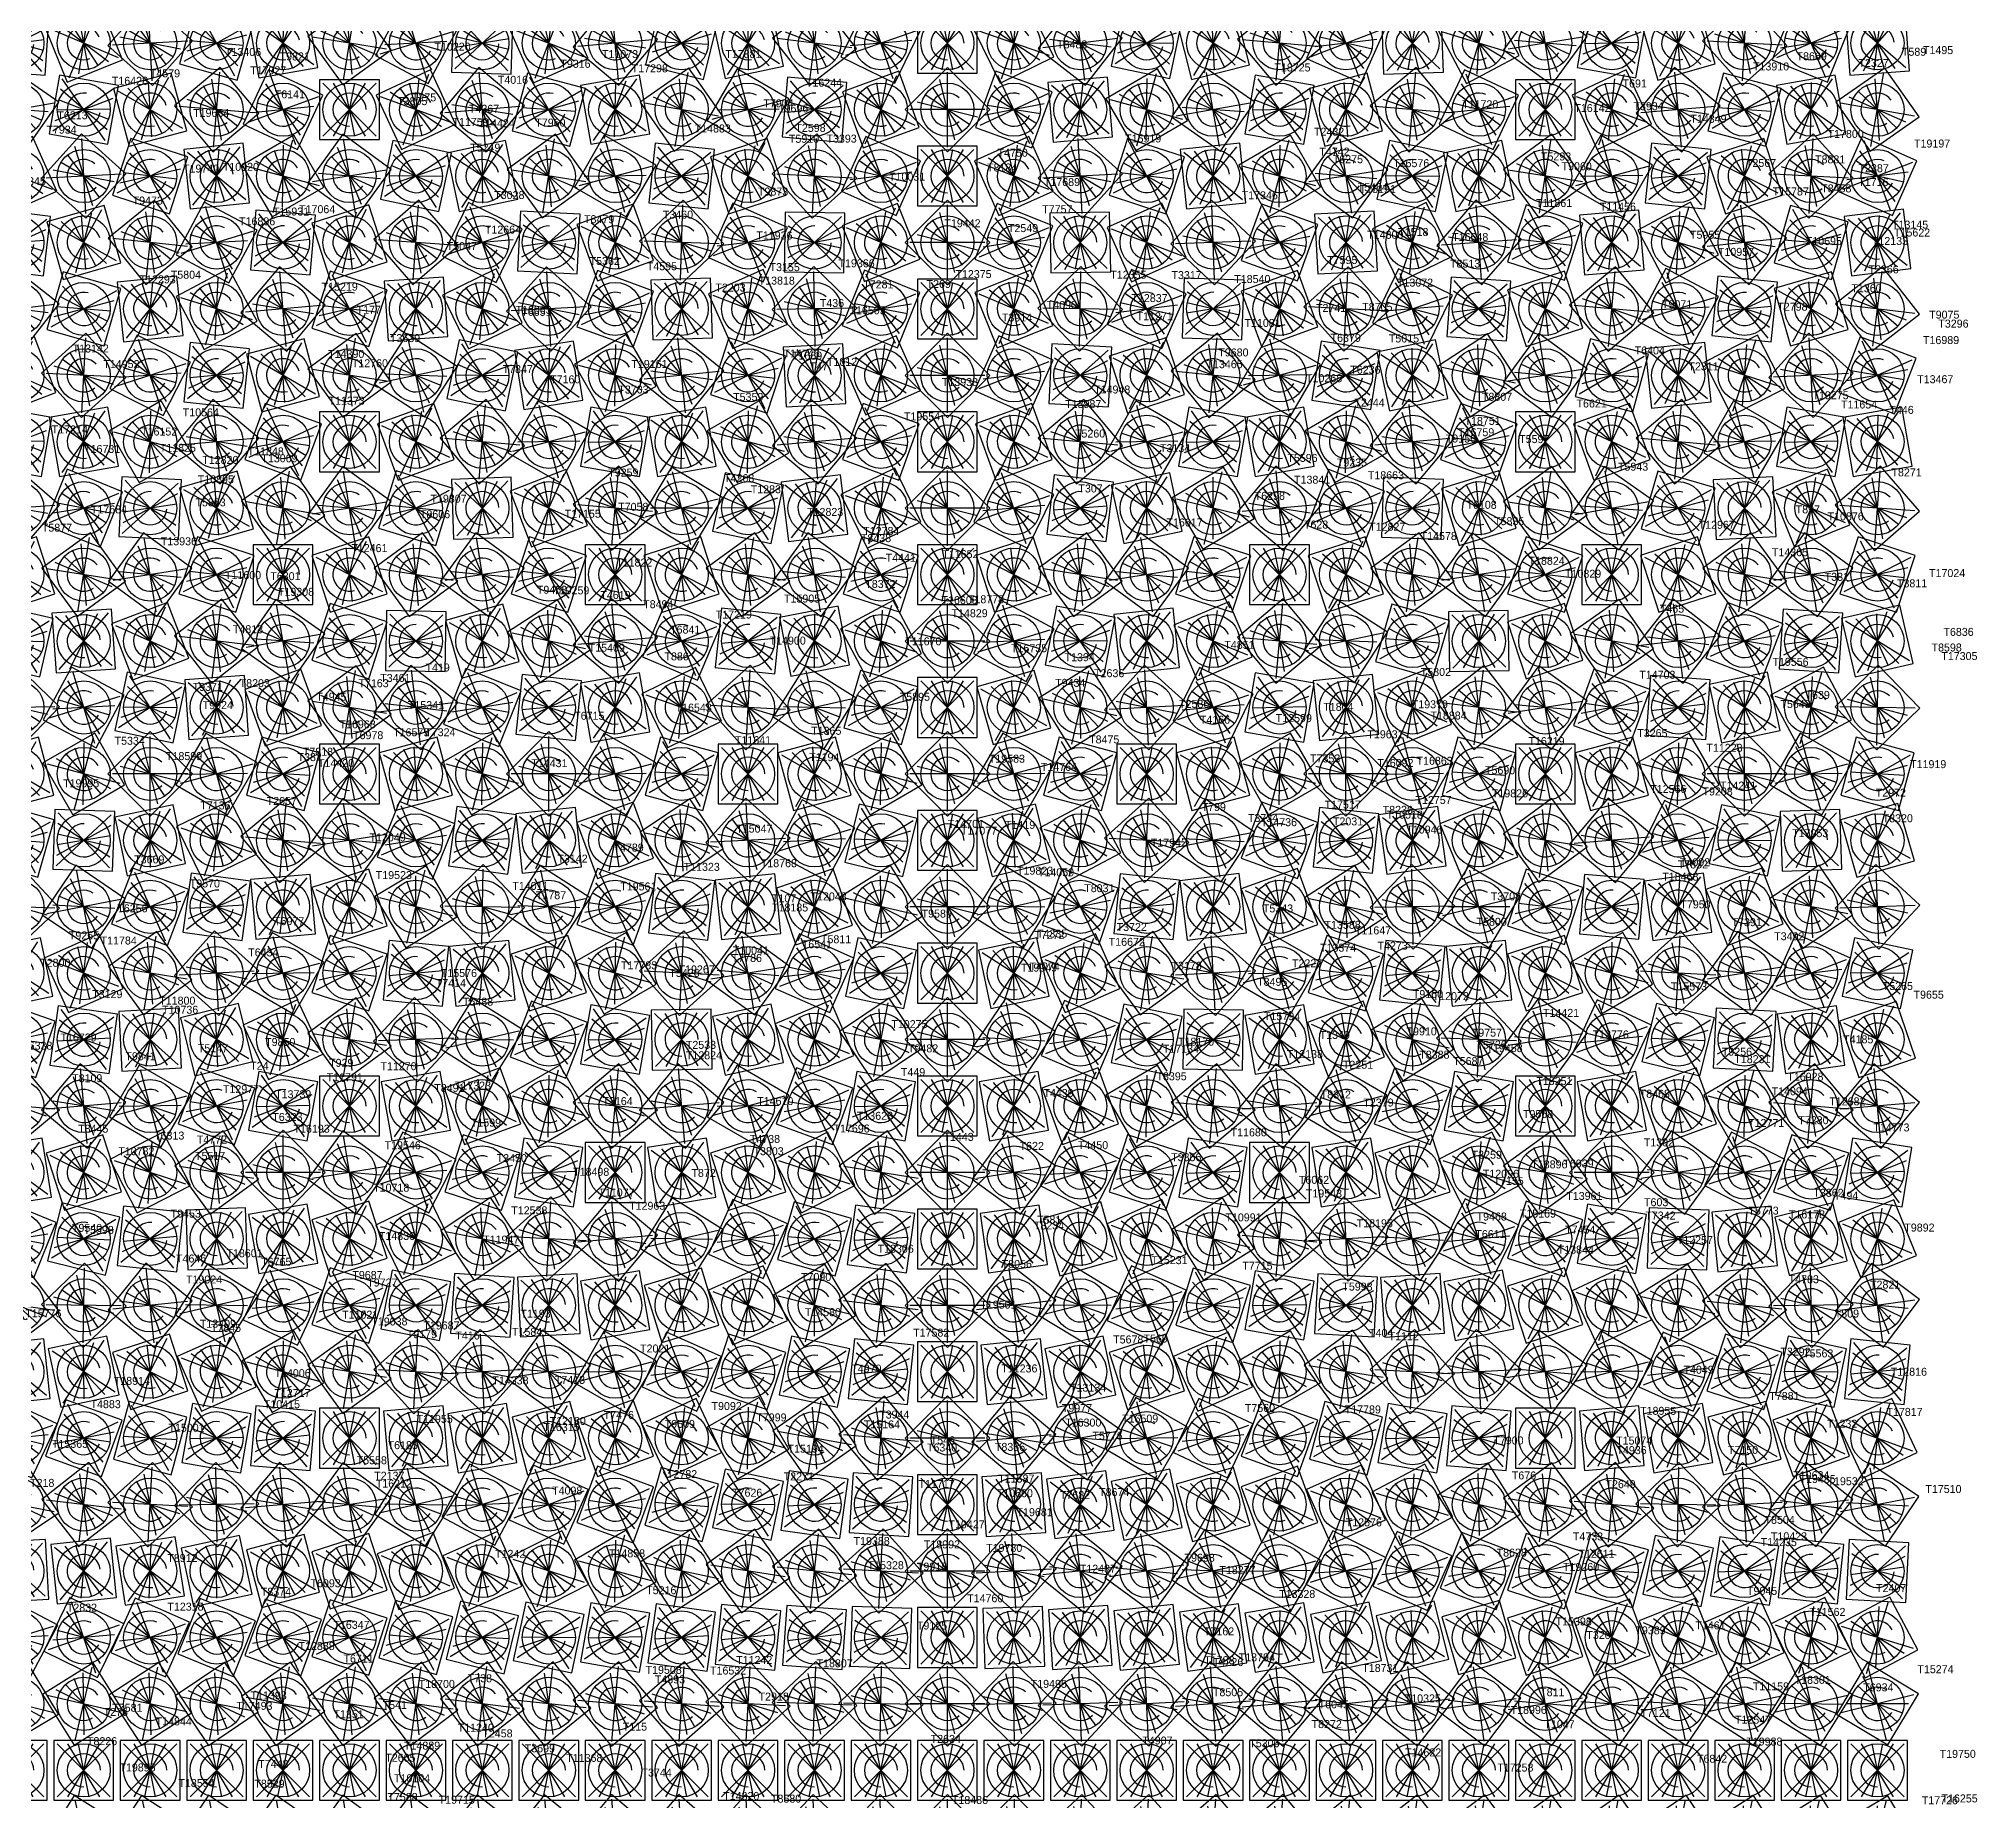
# Model space of a CAD drawing. Header units: metres. Extents: x -45 to 15052, y -45 to 15012.
# Drawn here: x 12132 to 15050, y 8955 to 11607 of the extents above; entities that cross this region are included whole.
import ezdxf

# ---------------------------------------------------------------- set-up
doc = ezdxf.new("R2010")
doc.units = ezdxf.units.M
for name, color, linetype in [('L0', 1, 'Continuous'), ('L1', 2, 'Continuous'), ('L10', 4, 'Continuous'), ('L11', 5, 'Continuous'), ('L2', 3, 'Continuous'), ('L3', 4, 'Continuous'), ('L4', 5, 'Continuous'), ('L5', 6, 'Continuous'), ('L6', 7, 'Continuous'), ('L7', 1, 'Continuous'), ('L8', 2, 'Continuous'), ('L9', 3, 'Continuous')]:
    doc.layers.add(name, color=color, linetype=linetype)

# ---------------------------------------------------------------- blocks, each defined once
blk = doc.blocks.new('CELL')
for p, q in [((-40, -40), (40, 40)), ((40, -40), (-40, 40)), ((-24, -40), (24, 40)), ((24, -40), (-24, 40)), ((-8, -40), (8, 40)), ((8, -40), (-8, 40))]:
    blk.add_line(p, q)
blk.add_lwpolyline([(-45, -45), (45, -45), (45, 45), (-45, 45)], close=True)
blk.add_circle((0, 0), 40)
blk.add_arc((0, 0), 25, 0, 270)

msp = doc.modelspace()

# ---------------------------------------------------------------- block references
at = {"layer": 'L0'}
for p, rotation in [((12400, 11600), 74), ((13600, 11600), 26), ((14800, 11600), 68), ((12500, 11500), 65), ((14900, 11500), 35), ((13700, 11500), 5), ((12600, 11400), 54), ((13800, 11400), 72), ((12700, 11300), 41), ((13900, 11300), 47), ((12800, 11200), 26), ((14000, 11200), 20), ((12900, 11100), 9), ((14100, 11100), 81), ((14200, 11000), 50), ((13000, 11000), 80), ((13100, 10900), 59.00000000000001), ((14300, 10900), 17), ((13200, 10800), 36), ((14400, 10800), 72), ((12100, 10700), 77.00000000000001), ((13300, 10700), 11), ((14500, 10700), 35), ((12200, 10600), 62), ((13400, 10600), 74), ((14600, 10600), 86.00000000000001), ((12300, 10500), 45), ((13500, 10500), 45), ((14700, 10500), 45), ((12400, 10400), 26), ((13600, 10400), 14), ((14800, 10400), 2), ((14900, 10300), 47), ((12500, 10300), 5), ((13700, 10300), 71), ((12600, 10200), 72), ((13800, 10200), 36), ((12700, 10100), 47), ((13900, 10100), 89), ((12800, 10000), 20), ((14000, 10000), 50), ((12900, 9900), 81), ((14100, 9900), 9), ((13000, 9800), 50), ((14200, 9800), 56), ((13100, 9700), 17), ((14300, 9700), 11), ((14400, 9600), 54), ((13200, 9600), 72), ((12100, 9500), 65), ((13300, 9500), 35), ((14500, 9500), 5), ((12200, 9400), 38), ((14600, 9400), 43.99999999999999), ((13400, 9400), 86.00000000000001), ((12300, 9300), 9), ((13500, 9300), 45), ((14700, 9300), 81), ((12400, 9200), 68), ((14800, 9200), 26), ((13600, 9200), 2), ((12500, 9100), 35), ((13700, 9100), 47), ((14900, 9100), 59.00000000000001), ((12700, 8900), 53), ((13900, 8900), 41)]:
    msp.add_blockref('CELL', p, dxfattribs=dict(at, rotation=rotation))
for p in [(12600, 9000), (13800, 9000)]:
    msp.add_blockref('CELL', p, dxfattribs=at)
at = {"layer": 'L1'}
for p, rotation in [((12500, 11600), 10), ((13700, 11600), 52.00000000000001), ((14900, 11600), 4), ((13800, 11500), 30), ((12700, 11400), 78), ((13900, 11400), 6), ((12800, 11300), 64), ((14000, 11300), 70), ((12900, 11200), 48), ((14100, 11200), 42), ((13000, 11100), 30), ((14200, 11100), 12), ((13100, 11000), 10), ((14300, 11000), 70), ((13200, 10900), 78), ((14400, 10900), 36), ((12100, 10800), 18), ((13300, 10800), 54), ((12200, 10700), 4), ((13400, 10700), 28), ((14600, 10700), 52.00000000000001), ((12300, 10600), 78), ((14700, 10600), 12), ((12400, 10500), 59.99999999999999), ((13600, 10500), 59.99999999999999), ((14800, 10500), 59.99999999999999), ((12500, 10400), 40), ((13700, 10400), 28), ((14900, 10400), 16), ((12600, 10300), 18), ((13800, 10300), 84), ((12700, 10200), 84), ((13900, 10200), 48), ((12800, 10100), 58), ((14000, 10100), 10), ((12900, 10000), 30), ((14100, 10000), 59.99999999999999), ((14200, 9900), 18), ((13100, 9800), 58), ((14300, 9800), 64), ((13200, 9700), 24), ((14400, 9700), 18), ((14500, 9600), 59.99999999999999), ((12100, 9600), 6), ((13300, 9600), 78), ((12200, 9500), 70), ((13400, 9500), 40), ((14600, 9500), 10), ((12300, 9400), 42), ((14700, 9400), 48), ((12400, 9300), 12), ((13600, 9300), 48), ((14800, 9300), 84), ((12500, 9200), 70), ((14900, 9200), 28), ((13700, 9200), 4), ((12600, 9100), 36), ((13800, 9100), 48), ((12800, 8900), 52.00000000000001), ((14000, 8900), 40)]:
    msp.add_blockref('CELL', p, dxfattribs=dict(at, rotation=rotation))
for p in [(12600, 11500), (14500, 10800), (13500, 10600), (13000, 9900), (13500, 9400), (12700, 9000), (13900, 9000)]:
    msp.add_blockref('CELL', p, dxfattribs=at)
at = {"layer": 'L10'}
for p, rotation in [((12200, 11600), 22), ((13400, 11600), 64), ((14600, 11600), 16), ((12300, 11500), 15), ((13500, 11500), 45), ((14700, 11500), 75.00000000000001), ((12400, 11400), 6), ((13600, 11400), 24), ((14800, 11400), 42), ((12500, 11300), 85), ((13700, 11300), 1), ((14900, 11300), 7), ((12600, 11200), 72), ((13800, 11200), 66), ((12700, 11100), 57.00000000000001), ((13900, 11100), 39), ((12800, 11000), 40), ((14000, 11000), 10), ((12900, 10900), 21), ((14100, 10900), 68.99999999999999), ((14200, 10800), 36), ((13100, 10700), 67.00000000000001), ((14300, 10700), 1), ((13200, 10600), 42), ((14400, 10600), 54), ((12100, 10500), 15), ((13300, 10500), 15), ((14500, 10500), 15), ((12200, 10400), 87.99999999999999), ((13400, 10400), 76), ((14600, 10400), 64), ((13500, 10300), 45), ((12300, 10300), 68.99999999999999), ((14700, 10300), 21), ((12400, 10200), 48), ((13600, 10200), 12), ((14800, 10200), 66), ((12500, 10100), 25), ((13700, 10100), 67.00000000000001), ((14900, 10100), 19), ((13800, 10000), 30), ((12700, 9900), 63), ((13900, 9900), 81), ((12800, 9800), 34), ((14000, 9800), 40), ((12900, 9700), 3), ((14100, 9700), 87), ((13000, 9600), 59.99999999999999), ((14200, 9600), 42), ((13100, 9500), 25), ((14300, 9500), 85), ((14400, 9400), 36), ((13200, 9400), 78), ((12100, 9300), 3), ((13300, 9300), 39), ((14500, 9300), 75.00000000000001), ((12200, 9200), 64), ((14600, 9200), 22), ((13400, 9200), 87.99999999999999), ((12300, 9100), 33), ((13500, 9100), 45), ((14700, 9100), 57.00000000000001), ((12500, 8900), 55), ((13700, 8900), 43.00000000000001), ((14900, 8900), 31)]:
    msp.add_blockref('CELL', p, dxfattribs=dict(at, rotation=rotation))
for p in [(13000, 10800), (12600, 10000), (12400, 9000), (13600, 9000), (14800, 9000)]:
    msp.add_blockref('CELL', p, dxfattribs=at)
at = {"layer": 'L11'}
for p, rotation in [((12300, 11600), 48), ((14700, 11600), 42), ((12400, 11500), 40), ((13600, 11500), 70), ((14800, 11500), 10), ((12500, 11400), 30), ((13700, 11400), 48), ((14900, 11400), 66), ((12600, 11300), 18), ((13800, 11300), 24), ((12700, 11200), 4), ((13900, 11200), 87.99999999999999), ((12800, 11100), 78), ((14000, 11100), 59.99999999999999), ((12900, 11000), 59.99999999999999), ((14100, 11000), 30), ((13000, 10900), 40), ((14200, 10900), 87.99999999999999), ((13100, 10800), 18), ((14300, 10800), 54), ((13200, 10700), 84), ((14400, 10700), 18), ((12100, 10600), 46), ((13300, 10600), 58), ((14500, 10600), 70), ((12200, 10500), 30), ((13400, 10500), 30), ((14600, 10500), 30), ((12300, 10400), 12), ((14700, 10400), 78), ((13600, 10300), 58), ((14800, 10300), 34), ((12400, 10300), 82), ((12500, 10200), 59.99999999999999), ((13700, 10200), 24), ((14900, 10200), 78), ((12600, 10100), 36), ((13800, 10100), 78), ((12700, 10000), 10), ((13900, 10000), 40), ((12800, 9900), 72), ((12900, 9800), 42), ((14100, 9800), 48), ((13000, 9700), 10), ((14200, 9700), 4), ((13100, 9600), 66), ((14300, 9600), 48), ((13200, 9500), 30), ((12100, 9400), 34), ((14500, 9400), 40), ((13300, 9400), 82), ((12200, 9300), 6), ((13400, 9300), 42), ((14600, 9300), 78), ((12300, 9200), 66), ((14700, 9200), 24), ((12400, 9100), 34), ((13600, 9100), 46), ((14800, 9100), 58), ((12600, 8900), 54), ((13800, 8900), 42)]:
    msp.add_blockref('CELL', p, dxfattribs=dict(at, rotation=rotation))
for p in [(13500, 11600), (13500, 10400), (14000, 9900), (14400, 9500), (13500, 9200), (12500, 9000), (13700, 9000), (14900, 9000)]:
    msp.add_blockref('CELL', p, dxfattribs=at)
at = {"layer": 'L2'}
for p, rotation in [((12600, 11600), 36), ((13800, 11600), 78), ((12700, 11500), 25), ((13900, 11500), 55), ((12800, 11400), 12), ((14000, 11400), 30), ((12900, 11300), 87), ((14100, 11300), 3), ((13000, 11200), 70), ((14200, 11200), 64), ((13100, 11100), 51), ((14300, 11100), 33), ((13200, 11000), 30), ((12100, 10900), 49), ((13300, 10900), 7), ((14500, 10900), 55), ((12200, 10800), 36), ((13400, 10800), 72), ((14600, 10800), 18), ((12300, 10700), 21), ((13500, 10700), 45), ((14700, 10700), 68.99999999999999), ((13600, 10600), 16), ((14800, 10600), 28), ((12400, 10600), 4), ((12500, 10500), 75.00000000000001), ((13700, 10500), 75.00000000000001), ((14900, 10500), 75.00000000000001), ((12600, 10400), 54), ((13800, 10400), 42), ((12700, 10300), 31), ((13900, 10300), 7), ((12800, 10200), 6), ((14000, 10200), 59.99999999999999), ((12900, 10100), 68.99999999999999), ((14100, 10100), 21), ((13000, 10000), 40), ((14200, 10000), 70), ((13100, 9900), 9), ((14300, 9900), 27), ((13200, 9800), 66), ((14400, 9800), 72), ((12100, 9700), 37), ((13300, 9700), 31), ((14500, 9700), 25), ((14600, 9600), 66), ((12200, 9600), 12), ((13400, 9600), 84), ((12300, 9500), 75.00000000000001), ((13500, 9500), 45), ((14700, 9500), 15), ((12400, 9400), 46), ((14800, 9400), 52.00000000000001), ((13600, 9400), 4), ((12500, 9300), 15), ((13700, 9300), 51), ((14900, 9300), 87), ((12600, 9200), 72), ((13800, 9200), 6), ((12700, 9100), 37), ((13900, 9100), 49), ((12900, 8900), 51), ((14100, 8900), 39)]:
    msp.add_blockref('CELL', p, dxfattribs=dict(at, rotation=rotation))
for p in [(14400, 11000), (12800, 9000), (14000, 9000)]:
    msp.add_blockref('CELL', p, dxfattribs=at)
at = {"layer": 'L3'}
for p, rotation in [((12700, 11600), 62), ((13900, 11600), 14), ((12800, 11500), 50), ((14000, 11500), 80), ((12900, 11400), 36), ((14100, 11400), 54), ((13000, 11300), 20), ((14200, 11300), 26), ((13100, 11200), 2), ((14300, 11200), 86.00000000000001), ((13200, 11100), 72), ((14400, 11100), 54), ((13300, 11000), 50), ((12100, 11000), 80), ((14500, 11000), 20), ((12200, 10900), 68), ((13400, 10900), 26), ((14600, 10900), 74), ((12300, 10800), 54), ((14700, 10800), 36), ((12400, 10700), 38), ((13600, 10700), 62), ((14800, 10700), 86.00000000000001), ((12500, 10600), 20), ((13700, 10600), 32), ((14900, 10600), 43.99999999999999), ((12700, 10400), 68), ((13900, 10400), 56), ((12800, 10300), 43.99999999999999), ((14000, 10300), 20), ((12900, 10200), 18), ((14100, 10200), 72), ((14200, 10100), 32), ((13000, 10100), 80), ((13100, 10000), 50), ((14300, 10000), 80), ((13200, 9900), 18), ((14400, 9900), 36), ((12100, 9800), 68), ((13300, 9800), 74), ((14500, 9800), 80), ((12200, 9700), 43.99999999999999), ((13400, 9700), 38), ((14600, 9700), 32), ((12300, 9600), 18), ((14700, 9600), 72), ((12400, 9500), 80), ((13600, 9500), 50), ((14800, 9500), 20), ((12500, 9400), 50), ((14900, 9400), 56), ((13700, 9400), 8), ((12600, 9300), 18), ((13800, 9300), 54), ((12700, 9200), 74), ((13900, 9200), 8), ((12800, 9100), 38), ((14000, 9100), 50), ((13000, 8900), 50), ((14200, 8900), 38)]:
    msp.add_blockref('CELL', p, dxfattribs=dict(at, rotation=rotation))
for p in [(13500, 10800), (12600, 10500), (13800, 10500), (13500, 9600), (12900, 9000), (14100, 9000)]:
    msp.add_blockref('CELL', p, dxfattribs=at)
at = {"layer": 'L4'}
for p, rotation in [((12800, 11600), 87.99999999999999), ((14000, 11600), 40), ((12900, 11500), 75.00000000000001), ((14100, 11500), 15), ((13000, 11400), 59.99999999999999), ((14200, 11400), 78), ((13100, 11300), 43.00000000000001), ((14300, 11300), 49), ((13200, 11200), 24), ((14400, 11200), 18), ((12100, 11100), 21), ((13300, 11100), 3), ((14500, 11100), 75.00000000000001), ((14600, 11000), 40), ((12200, 11000), 10), ((13400, 11000), 70), ((12300, 10900), 87), ((13500, 10900), 45), ((14700, 10900), 3), ((12400, 10800), 72), ((13600, 10800), 18), ((14800, 10800), 54), ((12500, 10700), 55), ((13700, 10700), 79), ((14900, 10700), 13), ((12600, 10600), 36), ((13800, 10600), 48), ((12700, 10500), 15), ((13900, 10500), 15), ((12800, 10400), 82), ((14000, 10400), 70), ((12900, 10300), 57.00000000000001), ((14100, 10300), 33), ((13000, 10200), 30), ((14200, 10200), 84), ((14300, 10100), 43.00000000000001), ((13100, 10100), 1), ((13200, 10000), 59.99999999999999), ((12100, 9900), 9), ((13300, 9900), 27), ((14500, 9900), 45), ((12200, 9800), 76), ((13400, 9800), 82), ((14600, 9800), 87.99999999999999), ((12300, 9700), 51), ((13500, 9700), 45), ((14700, 9700), 39), ((12400, 9600), 24), ((13600, 9600), 6), ((14800, 9600), 78), ((12500, 9500), 85), ((13700, 9500), 55), ((14900, 9500), 25), ((12600, 9400), 54), ((13800, 9400), 12), ((12700, 9300), 21), ((13900, 9300), 57.00000000000001), ((12800, 9200), 76), ((14000, 9200), 10), ((12900, 9100), 39), ((14100, 9100), 51), ((13100, 8900), 49), ((14300, 8900), 37)]:
    msp.add_blockref('CELL', p, dxfattribs=dict(at, rotation=rotation))
for p in [(14400, 10000), (13000, 9000), (14200, 9000)]:
    msp.add_blockref('CELL', p, dxfattribs=at)
at = {"layer": 'L5'}
for p, rotation in [((12900, 11600), 24), ((14100, 11600), 66), ((14200, 11500), 40), ((13000, 11500), 10), ((13100, 11400), 84), ((14300, 11400), 12), ((13200, 11300), 66), ((14400, 11300), 72), ((12100, 11200), 52.00000000000001), ((13300, 11200), 46), ((14500, 11200), 40), ((12200, 11100), 42), ((13400, 11100), 24), ((14600, 11100), 6), ((12300, 11000), 30), ((14700, 11000), 59.99999999999999), ((12400, 10900), 16), ((13600, 10900), 64), ((14800, 10900), 22), ((13700, 10800), 36), ((14900, 10800), 72), ((12600, 10700), 72), ((13800, 10700), 6), ((12700, 10600), 52.00000000000001), ((13900, 10600), 64), ((12800, 10500), 30), ((14000, 10500), 30), ((12900, 10400), 6), ((14100, 10400), 84), ((14200, 10300), 46), ((13000, 10300), 70), ((13100, 10200), 42), ((14300, 10200), 6), ((14400, 10100), 54), ((13200, 10100), 12), ((12100, 10000), 40), ((13300, 10000), 70), ((14500, 10000), 10), ((12200, 9900), 18), ((13400, 9900), 36), ((14600, 9900), 54), ((12300, 9800), 84), ((14700, 9800), 6), ((12400, 9700), 58), ((13600, 9700), 52.00000000000001), ((14800, 9700), 46), ((12500, 9600), 30), ((13700, 9600), 12), ((14900, 9600), 84), ((13800, 9500), 59.99999999999999), ((12700, 9400), 58), ((13900, 9400), 16), ((12800, 9300), 24), ((14000, 9300), 59.99999999999999), ((12900, 9200), 78), ((14100, 9200), 12), ((13000, 9100), 40), ((14200, 9100), 52.00000000000001), ((13200, 8900), 48), ((14400, 8900), 36)]:
    msp.add_blockref('CELL', p, dxfattribs=dict(at, rotation=rotation))
for p in [(13500, 11000), (12500, 10800), (13500, 9800), (12600, 9500), (13100, 9000), (14300, 9000)]:
    msp.add_blockref('CELL', p, dxfattribs=at)
at = {"layer": 'L6'}
for p, rotation in [((13000, 11600), 50), ((14200, 11600), 2), ((13100, 11500), 35), ((14300, 11500), 65), ((13200, 11400), 18), ((14400, 11400), 36), ((12100, 11300), 83.00000000000001), ((13300, 11300), 89), ((14500, 11300), 5), ((12200, 11200), 74), ((13400, 11200), 68), ((14600, 11200), 62), ((12300, 11100), 63), ((13500, 11100), 45), ((14700, 11100), 27), ((12400, 11000), 50), ((13600, 11000), 20), ((14800, 11000), 80), ((12500, 10900), 35), ((13700, 10900), 83.00000000000001), ((14900, 10900), 41), ((12600, 10800), 18), ((13800, 10800), 54), ((12700, 10700), 89), ((13900, 10700), 23), ((12800, 10600), 68), ((14000, 10600), 80), ((12900, 10500), 45), ((14100, 10500), 45), ((13000, 10400), 20), ((14200, 10400), 8), ((14300, 10300), 59.00000000000001), ((13100, 10300), 83.00000000000001), ((13200, 10200), 54), ((14400, 10200), 18), ((12100, 10100), 71), ((13300, 10100), 23), ((14500, 10100), 65), ((12200, 10000), 50), ((13400, 10000), 80), ((14600, 10000), 20), ((12300, 9900), 27), ((13500, 9900), 45), ((14700, 9900), 63), ((12400, 9800), 2), ((13600, 9800), 8), ((14800, 9800), 14), ((12500, 9700), 65), ((13700, 9700), 59.00000000000001), ((14900, 9700), 53), ((12600, 9600), 36), ((13800, 9600), 18), ((12700, 9500), 5), ((13900, 9500), 65), ((12800, 9400), 62), ((14000, 9400), 20), ((12900, 9300), 27), ((14100, 9300), 63), ((13000, 9200), 80), ((14200, 9200), 14), ((13100, 9100), 41), ((14300, 9100), 53), ((12100, 8900), 59.00000000000001), ((13300, 8900), 47), ((14500, 8900), 35)]:
    msp.add_blockref('CELL', p, dxfattribs=dict(at, rotation=rotation))
for p in [(13200, 9000), (14400, 9000)]:
    msp.add_blockref('CELL', p, dxfattribs=at)
at = {"layer": 'L7'}
for p, rotation in [((13100, 11600), 76), ((14300, 11600), 28), ((13200, 11500), 59.99999999999999), ((12100, 11400), 24), ((13300, 11400), 42), ((14500, 11400), 59.99999999999999), ((12200, 11300), 16), ((13400, 11300), 22), ((14600, 11300), 28), ((12300, 11200), 6), ((14700, 11200), 84), ((12400, 11100), 84), ((13600, 11100), 66), ((14800, 11100), 48), ((13700, 11000), 40), ((12500, 11000), 70), ((14900, 11000), 10), ((12600, 10900), 54), ((13800, 10900), 12), ((12700, 10800), 36), ((13900, 10800), 72), ((12800, 10700), 16), ((14000, 10700), 40), ((12900, 10600), 84), ((14100, 10600), 6), ((13000, 10500), 59.99999999999999), ((14200, 10500), 59.99999999999999), ((13100, 10400), 34), ((14300, 10400), 22), ((13200, 10300), 6), ((14400, 10300), 72), ((12100, 10200), 12), ((13300, 10200), 66), ((14500, 10200), 30), ((13400, 10100), 34), ((14600, 10100), 76), ((12200, 10100), 82), ((12300, 10000), 59.99999999999999), ((14700, 10000), 30), ((12400, 9900), 36), ((13600, 9900), 54), ((14800, 9900), 72), ((12500, 9800), 10), ((13700, 9800), 16), ((14900, 9800), 22), ((12600, 9700), 72), ((13800, 9700), 66), ((12700, 9600), 42), ((13900, 9600), 24), ((12800, 9500), 10), ((14000, 9500), 70), ((12900, 9400), 66), ((14100, 9400), 24), ((13000, 9300), 30), ((14200, 9300), 66), ((13100, 9200), 82), ((14300, 9200), 16), ((13200, 9100), 42), ((14400, 9100), 54), ((12200, 8900), 58), ((13400, 8900), 46), ((14600, 8900), 34)]:
    msp.add_blockref('CELL', p, dxfattribs=dict(at, rotation=rotation))
for p in [(14400, 11500), (13500, 11200), (13500, 10000), (12100, 9000), (13300, 9000), (14500, 9000)]:
    msp.add_blockref('CELL', p, dxfattribs=at)
at = {"layer": 'L8'}
for p, rotation in [((13200, 11600), 12), ((14400, 11600), 54), ((12100, 11500), 55), ((14500, 11500), 25), ((13300, 11500), 85), ((12200, 11400), 48), ((13400, 11400), 66), ((14600, 11400), 84), ((12300, 11300), 39), ((13500, 11300), 45), ((14700, 11300), 51), ((12400, 11200), 28), ((13600, 11200), 22), ((14800, 11200), 16), ((12500, 11100), 15), ((13700, 11100), 87), ((14900, 11100), 68.99999999999999), ((13800, 11000), 59.99999999999999), ((12700, 10900), 73), ((13900, 10900), 31), ((12800, 10800), 54), ((12900, 10700), 33), ((14100, 10700), 57.00000000000001), ((13000, 10600), 10), ((14200, 10600), 22), ((13100, 10500), 75.00000000000001), ((14300, 10500), 75.00000000000001), ((13200, 10400), 48), ((14400, 10400), 36), ((12100, 10300), 43.00000000000001), ((13300, 10300), 19), ((14500, 10300), 85), ((12200, 10200), 24), ((13400, 10200), 78), ((14600, 10200), 42), ((13500, 10100), 45), ((12300, 10100), 3), ((14700, 10100), 87), ((12400, 10000), 70), ((13600, 10000), 10), ((14800, 10000), 40), ((12500, 9900), 45), ((13700, 9900), 63), ((14900, 9900), 81), ((12600, 9800), 18), ((13800, 9800), 24), ((12700, 9700), 79), ((13900, 9700), 73), ((12800, 9600), 48), ((14000, 9600), 30), ((12900, 9500), 15), ((14100, 9500), 75.00000000000001), ((13000, 9400), 70), ((14200, 9400), 28), ((13100, 9300), 33), ((14300, 9300), 68.99999999999999), ((14400, 9200), 18), ((13200, 9200), 84), ((13300, 9100), 43.00000000000001), ((14500, 9100), 55), ((12100, 9100), 31), ((12300, 8900), 57.00000000000001), ((13500, 8900), 45), ((14700, 8900), 33)]:
    msp.add_blockref('CELL', p, dxfattribs=dict(at, rotation=rotation))
for p in [(12600, 11000), (14000, 10800), (12200, 9000), (13400, 9000), (14600, 9000)]:
    msp.add_blockref('CELL', p, dxfattribs=at)
at = {"layer": 'L9'}
for p, rotation in [((12100, 11600), 86.00000000000001), ((13300, 11600), 38), ((14500, 11600), 80), ((13400, 11500), 20), ((14600, 11500), 50), ((12200, 11500), 80), ((12300, 11400), 72), ((14700, 11400), 18), ((12400, 11300), 62), ((13600, 11300), 68), ((14800, 11300), 74), ((12500, 11200), 50), ((13700, 11200), 43.99999999999999), ((14900, 11200), 38), ((12600, 11100), 36), ((13800, 11100), 18), ((12700, 11000), 20), ((13900, 11000), 80), ((12800, 10900), 2), ((14000, 10900), 50), ((12900, 10800), 72), ((14100, 10800), 18), ((13000, 10700), 50), ((14200, 10700), 74), ((13100, 10600), 26), ((14300, 10600), 38), ((12100, 10400), 74), ((13300, 10400), 62), ((14500, 10400), 50), ((12200, 10300), 56), ((13400, 10300), 32), ((14600, 10300), 8), ((12300, 10200), 36), ((14700, 10200), 54), ((12400, 10100), 14), ((13600, 10100), 56), ((14800, 10100), 8), ((12500, 10000), 80), ((13700, 10000), 20), ((14900, 10000), 50), ((12600, 9900), 54), ((13800, 9900), 72), ((12700, 9800), 26), ((13900, 9800), 32), ((12800, 9700), 86.00000000000001), ((14000, 9700), 80), ((12900, 9600), 54), ((14100, 9600), 36), ((13000, 9500), 20), ((14200, 9500), 80), ((13100, 9400), 74), ((14300, 9400), 32), ((13200, 9300), 36), ((14400, 9300), 72), ((12100, 9200), 62), ((14500, 9200), 20), ((13300, 9200), 86.00000000000001), ((13400, 9100), 43.99999999999999), ((14600, 9100), 56), ((12200, 9100), 32), ((12400, 8900), 56), ((13600, 8900), 43.99999999999999), ((14800, 8900), 32)]:
    msp.add_blockref('CELL', p, dxfattribs=dict(at, rotation=rotation))
for p in [(13500, 11400), (13200, 10500), (14400, 10500), (13500, 10200), (12300, 9000), (13500, 9000), (14700, 9000)]:
    msp.add_blockref('CELL', p, dxfattribs=at)

# ---------------------------------------------------------------- texts
at = {"layer": 'L3'}
for s, p in [('T13406', (12412.6, 11580.8)), ('T9821', (12494.8, 11574.1)), ('T10220', (12727.9, 11588.8)), ('T11073', (12980, 11577.6)), ('T17881', (13165.7, 11577.6)), ('T8488', (13665.1, 11592.2)), ('T8669', (14778.2, 11574.4)), ('T589', (14936.8, 11581.1)), ('T1495', (14968.5, 11583.6)), ('T4579', (12299.5, 11548.7)), ('T17027', (12450.4, 11553.2)), ('T9316', (12917.4, 11563)), ('T17298', (13024.8, 11556.2)), ('T18725', (13992.2, 11557.5)), ('T13910', (14712.6, 11559)), ('T2327', (14871.4, 11564.2)), ('T16428', (12242.3, 11537.4)), ('T6141', (12487.5, 11517)), ('T4016', (12823.3, 11538.9)), ('T16244', (13287.1, 11534.6)), ('T691', (14516.3, 11533.4)), ('T6213', (12160.3, 11485.5)), ('T19664', (12364.6, 11489)), ('T3805', (12671.7, 11506.8)), ('T275', (12694, 11512.5)), ('T4367', (12779.8, 11495.3)), ('T7904', (13223, 11503.5)), ('T19696', (13236.2, 11495.8)), ('T11720', (14274.8, 11502.1)), ('T16142', (14443.7, 11496.4)), ('T3934', (14532.7, 11499.1)), ('T7934', (12143.8, 11463.9)), ('T11759', (12755, 11475.5)), ('T14424', (12794.4, 11473.5)), ('T7960', (12879.7, 11474.5)), ('T14883', (13119.6, 11465.6)), ('T2598', (13271.2, 11466.5)), ('T2432', (14051.8, 11460.8)), ('T14349', (14618.4, 11480.2)), ('T17800', (14824.9, 11457.5)), ('T5249', (12781.6, 11436.8)), ('T5910', (13261.4, 11450.1)), ('T3393', (13318, 11450.4)), ('T4750', (13575.5, 11429.1)), ('T15919', (13767.5, 11450.6)), ('T4742', (14059.9, 11430.8)), ('T19197', (14955, 11443)), ('T19740', (12349.4, 11405.3)), ('T10020', (12409.3, 11407.9)), ('T8184', (13559.7, 11406.9)), ('T6275', (14080.1, 11419.3)), ('T16576', (14170.9, 11413.4)), ('T5293', (14393.5, 11423.5)), ('T9060', (14424.5, 11408.8)), ('T2567', (14702, 11413.7)), ('T8881', (14806, 11419.1)), ('T2387', (14871.5, 11405.8)), ('T2345', (12097.4, 11386.3)), ('T9873', (13214.9, 11370.7)), ('T10031', (13412.1, 11393.1)), ('T17689', (13645.2, 11385)), ('T5464', (14117.5, 11377.2)), ('T15191', (14120.6, 11374.4)), ('T15787', (14742.3, 11370.8)), ('T8458', (14815.3, 11375.4)), ('T1716', (14871.1, 11385.1)), ('T9473', (12273.6, 11357.2)), ('T15931', (12484.8, 11340.6)), ('T17064', (12524.1, 11344.1)), ('T3028', (12817.9, 11365.4)), ('T7757', (13642.8, 11344.1)), ('T17346', (13943, 11365.1)), ('T11861', (14386, 11353.5)), ('T11456', (14482, 11348)), ('T16896', (12433.8, 11325.9)), ('T12664', (12803.8, 11313.4)), ('T8479', (12953, 11329.1)), ('T3460', (13071.7, 11335.9)), ('T19442', (13495.5, 11322.9)), ('T2549', (13591.1, 11315.7)), ('T1518', (14178.6, 11309.8)), ('T13145', (14921.9, 11320.9)), ('T5047', (12746.3, 11288.5)), ('T11936', (13212.4, 11304.6)), ('T14800', (14131.9, 11305.6)), ('T16648', (14259.8, 11302.2)), ('T5955', (14617.8, 11305.6)), ('T10695', (14792.1, 11296.1)), ('T12133', (14891.6, 11296.2)), ('T15622', (14924.9, 11309)), ('T5362', (12961.4, 11266.2)), ('T4595', (13047.5, 11258.2)), ('T3155', (13232.3, 11256.9)), ('T19366', (13336.1, 11262.7)), ('T7595', (14071.7, 11267.6)), ('T8513', (14256.6, 11262.2)), ('T10957', (14659.8, 11279.9)), ('T2366', (14886.5, 11253.6)), ('T12293', (12284, 11238.5)), ('T5804', (12331, 11245.5)), ('T15219', (12558, 11227.4)), ('T2203', (13150.7, 11226.1)), ('T13818', (13215.9, 11236.6)), ('T7281', (13373.3, 11230.9)), ('T269', (13468.6, 11231.6)), ('T12375', (13512.1, 11246.4)), ('T12355', (13745.2, 11245.5)), ('T3317', (13837.3, 11244.9)), ('T18540', (13931.8, 11239)), ('T13072', (14176.7, 11233.6)), ('T1360', (14860.7, 11225.1)), ('T177', (12610.8, 11192.8)), ('T16063', (12849.8, 11192.6)), ('T436', (13307.9, 11202.9)), ('T4090', (13649.5, 11200)), ('T12837', (13777, 11210.3)), ('T2741', (14054.8, 11195.4)), ('T8705', (14124.4, 11197.1)), ('T9071', (14575.6, 11201)), ('T2798', (14749.2, 11197.3)), ('T6651', (12858.5, 11189.6)), ('T16505', (13352.6, 11191.9)), ('T3914', (13582.1, 11181.1)), ('T11271', (13784.8, 11183)), ('T11081', (13947.2, 11172.9)), ('T9075', (14977.8, 11185.4)), ('T3296', (14991.6, 11171.9)), ('T13142', (12183.3, 11134.4)), ('T3639', (12660.8, 11150.1)), ('T6379', (14076.8, 11150.5)), ('T5015', (14164.5, 11149.5)), ('T16989', (14968.5, 11147.1)), ('T14952', (12229.5, 11111)), ('T14390', (12567.9, 11126.2)), ('T12760', (12603.5, 11112.2)), ('T19161', (13024.3, 11111.1)), ('T14746', (13253.4, 11126.9)), ('T1669', (13266, 11123.6)), ('T47', (13292.7, 11107.6)), ('T1012', (13318.7, 11114.3)), ('T13465', (13890, 11110.8)), ('T9680', (13907.8, 11128.5)), ('T6404', (14534.5, 11131.5)), ('T2311', (14615.4, 11107.5)), ('T7847', (12830.5, 11103.4)), ('T7160', (12902, 11088)), ('T13938', (13491.7, 11083.9)), ('T10268', (14039.8, 11089.7)), ('T6236', (14106.4, 11102.5)), ('T13467', (14959.8, 11088.2)), ('T11373', (12568.5, 11055.8)), ('T3703', (13004.7, 11072.6)), ('T5359', (13177.5, 11061.5)), ('T13987', (13677.3, 11050.8)), ('T14948', (13720.9, 11072.7)), ('T2444', (14112.7, 11053.1)), ('T8807', (14304.6, 11061.7)), ('T6621', (14447, 11051.6)), ('T19275', (14802.2, 11064)), ('T11654', (14845.1, 11050.1)), ('T10564', (12349, 11038.3)), ('T19554', (13434.6, 11032.2)), ('T18751', (14278.4, 11025.4)), ('T446', (14918, 11042)), ('T17214', (12151.8, 11012.6)), ('T16152', (12286.3, 11009.4)), ('T5260', (13692, 11006.4)), ('T9156', (14250.2, 10998.9)), ('T16759', (14268.7, 11008.4)), ('T5597', (14360.7, 10998)), ('T16731', (12200.5, 10983.2)), ('T11825', (12314.4, 10984.9)), ('T12820', (12378.4, 10966.7)), ('T11848', (12446.7, 10979.5)), ('T13069', (12467.4, 10969.1)), ('T3134', (13820, 10984.4)), ('T5596', (14011.7, 10969.7)), ('T9235', (14086.2, 10962.8)), ('T10895', (12371.6, 10937.5)), ('T9259', (12989.5, 10947.7)), ('T4268', (13163.8, 10939.3)), ('T13841', (14021.8, 10936.9)), ('T18663', (14132.9, 10943.6)), ('T5943', (14509.4, 10956.5)), ('T8271', (14921.1, 10947.9)), ('T5863', (12368.1, 10902.8)), ('T19807', (12721.9, 10908.4)), ('T1283', (13204, 10922.5)), ('T307', (13697.2, 10923.7)), ('T6298', (13962.6, 10912.6)), ('T17684', (12210.8, 10892.2)), ('T8606', (12706, 10884.9)), ('T17155', (12923.8, 10885.7)), ('T7058', (13004.4, 10896.1)), ('T12823', (13288.8, 10888.4)), ('T16617', (13829.8, 10872.5)), ('T6108', (14281.3, 10899.1)), ('T5835', (14322.9, 10874.5)), ('T897', (14776.9, 10892.2)), ('T10876', (14824.9, 10881.7)), ('T5877', (12136.9, 10864.7)), ('T13936', (12316, 10844.2)), ('T8438', (13369.8, 10848.9)), ('T12784', (13373.3, 10859.8)), ('T628', (14036.7, 10869.4)), ('T12827', (14134.9, 10866.1)), ('T14578', (14212.4, 10852.1)), ('T12967', (14630.8, 10869)), ('T12461', (12602.7, 10833.9)), ('T4441', (13407.1, 10819.4)), ('T11652', (13492.4, 10824.8)), ('T18824', (14374.8, 10814.8)), ('T14365', (14741.1, 10827.7)), ('T11600', (12412.6, 10793.2)), ('T6301', (12480.8, 10791.7)), ('T11822', (13001.4, 10812.2)), ('T10829', (14429.7, 10795.4)), ('T381', (14820.5, 10790.7)), ('T17024', (14977.6, 10796.3)), ('T19308', (12492.3, 10768.1)), ('T9463', (12882.1, 10771.2)), ('T19259', (12906.6, 10770.3)), ('T4619', (12977.6, 10763.3)), ('T15905', (13254.1, 10758)), ('T8372', (13376.4, 10779.9)), ('T16608', (13491.1, 10755.6)), ('T18778', (13530.9, 10756.9)), ('T3811', (14929.3, 10780.9)), ('T8494', (13042.1, 10749.5)), ('T17219', (13151.2, 10733.9)), ('T14829', (13506.2, 10735.9)), ('T465', (14572.4, 10742.7)), ('T4813', (12424.5, 10711.8)), ('T6841', (13082.6, 10711.3)), ('T6836', (14999.3, 10707.8)), ('T15409', (12960.1, 10684)), ('T886', (13074.1, 10670.9)), ('T14900', (13232.4, 10694.7)), ('T11670', (13436.6, 10693.6)), ('T16735', (13595.7, 10683.2)), ('T1394', (13676.4, 10669.7)), ('T4851', (13916.9, 10688.3)), ('T8598', (14981.4, 10684.3)), ('T17305', (14996.1, 10671.4)), ('T3461', (12646.3, 10638.5)), ('T419', (12714.4, 10654.2)), ('T2636', (13720.8, 10645.6)), ('T5802', (14212.5, 10647.5)), ('T14703', (14541.5, 10643.3)), ('T19556', (14741.9, 10662.7)), ('T9371', (12363.9, 10625)), ('T8203', (12434.7, 10630.6)), ('T4945', (12550, 10610.3)), ('T7163', (12613.5, 10630.5)), ('T5895', (13428.3, 10610.1)), ('T9434', (13662.2, 10631.1)), ('T639', (14791.7, 10612.9)), ('T9924', (12379, 10597.5)), ('T15341', (12687.9, 10597.6)), ('T6715', (12938.2, 10581.5)), ('T16543', (13090.9, 10593.8)), ('T2586', (13848.7, 10599.4)), ('T1804', (14065.8, 10595)), ('T19379', (14199, 10598.8)), ('T18884', (14227.1, 10581.9)), ('T5643', (14753.9, 10599.2)), ('T16968', (12585, 10568.7)), ('T6978', (12605.4, 10552.3)), ('T16579', (12665.7, 10556.7)), ('T7324', (12714, 10556.7)), ('T1365', (13295, 10558.9)), ('T4166', (13880, 10575.6)), ('T12599', (13994.2, 10578)), ('T19631', (14132.2, 10553.6)), ('T3265', (14538.4, 10555.4)), ('T5334', (12246.4, 10543.9)), ('T7818', (12529.8, 10527.3)), ('T11641', (13180.2, 10544.8)), ('T8475', (13713.3, 10545.9)), ('T16219', (14374.6, 10543.4)), ('T11223', (14642.5, 10533.3)), ('T18599', (12323.8, 10520.8)), ('T382', (12521.8, 10519.3)), ('T14420', (12552.5, 10510.2)), ('T14431', (12873.7, 10510.2)), ('T1194', (13291.9, 10519.2)), ('T19583', (13562.3, 10516.9)), ('T14764', (13640.7, 10504.6)), ('T7353', (14045.9, 10517.3)), ('T16092', (14147.2, 10510.5)), ('T16863', (14206.2, 10513.8)), ('T5690', (14309.2, 10499.5)), ('T11919', (14949.1, 10508.7)), ('T19995', (12168.9, 10479.9)), ('T19826', (14319.6, 10464.7)), ('T12566', (14558, 10471.3)), ('T9208', (14636.6, 10467.6)), ('T14241', (14663, 10476.5)), ('T2972', (14897.4, 10465.7)), ('T7136', (12375.5, 10446.5)), ('T2657', (12475.3, 10453.3)), ('T799', (13882.6, 10444.1)), ('T17517', (14067.8, 10447.8)), ('T8236', (14155.2, 10439.9)), ('T12757', (14204.6, 10454.7)), ('T15047', (13182.2, 10411.6)), ('T14701', (13500.7, 10418.8)), ('T17077', (13520.4, 10408.5)), ('T1419', (13586.7, 10417.3)), ('T3734', (13952.4, 10427.7)), ('T14736', (13971.8, 10421.3)), ('T2031', (14080.3, 10422.5)), ('T10518', (14161.3, 10432.7)), ('T10946', (14190.8, 10410.2)), ('T17953', (14771.6, 10404.8)), ('T8320', (14907.8, 10427.3)), ('T12049', (12630.2, 10398.5)), ('T4789', (12997.4, 10383.1)), ('T17942', (13806.2, 10390.5)), ('T3669', (12275.9, 10365.3)), ('T3142', (12913, 10366.5)), ('T11323', (13103, 10354.1)), ('T18768', (13219.1, 10359.6)), ('T19823', (13604.8, 10348.3)), ('T7852', (14599.5, 10357.7)), ('T4092', (14602.6, 10361)), ('T9570', (12359.5, 10329.1)), ('T19523', (12639.5, 10341.7)), ('T14011', (12845.1, 10325.4)), ('T19561', (13007.6, 10324.6)), ('T14059', (13636.3, 10345.8)), ('T8031', (13706, 10322)), ('T18468', (14576.1, 10339.4)), ('T6256', (12250.5, 10291.7)), ('T1787', (12880.6, 10311.3)), ('T107', (13235.9, 10306.7)), ('T18185', (13236, 10292.9)), ('T12048', (13294, 10309.6)), ('T5343', (13974.9, 10291.5)), ('T3708', (14317.9, 10309.7)), ('T7950', (14603.3, 10297.6)), ('T6977', (12486.5, 10272.3)), ('T9589', (13461.2, 10283.7)), ('T3722', (13754.7, 10263.6)), ('T13588', (14067.7, 10266.8)), ('T5800', (14296.5, 10271.4)), ('T7391', (14680.4, 10270.8)), ('T9265', (12177.6, 10250.9)), ('T11784', (12225.4, 10243.2)), ('T6541', (13280.8, 10237.5)), ('T5811', (13309.7, 10245.1)), ('T7272', (13631, 10251.4)), ('T4335', (13634.9, 10253.6)), ('T16672', (13742.8, 10241.2)), ('T13374', (14060.9, 10232.4)), ('T11647', (14113.5, 10258.4)), ('T4273', (14147.5, 10235.4)), ('T3492', (14744.5, 10249.6)), ('T2800', (12134.4, 10209.7)), ('T6434', (12447.5, 10225.3)), ('T17783', (13008.7, 10205.9)), ('T7786', (13175.4, 10216.9)), ('T10041', (13176.9, 10228.3)), ('T19949', (13610.7, 10202.4)), ('T4074', (13623.6, 10204.1)), ('T3178', (13837.3, 10205.1)), ('T2227', (14018.7, 10208.9)), ('T7414', (12729.9, 10179.1)), ('T15576', (12737.5, 10194.2)), ('T5426', (13081.5, 10194.5)), ('T19267', (13095.4, 10199.7)), ('T8495', (13966.2, 10181)), ('T15573', (14589, 10174)), ('T5265', (14907.9, 10174.7)), ('T3129', (12212.7, 10162.5)), ('T11800', (12313.6, 10152.7)), ('T6488', (12770.7, 10151.1)), ('T9160', (14200.6, 10162.6)), ('T12072', (14230.5, 10159.6)), ('T9655', (14954.3, 10161.7)), ('T10736', (12317.9, 10139)), ('T10275', (13415.6, 10117.3)), ('T15794', (13976.5, 10129.3)), ('T14421', (14396.5, 10134.3)), ('T16338', (12098.4, 10084.9)), ('T16729', (12164.9, 10097.2)), ('T9850', (12473, 10090.4)), ('T2533', (13106.3, 10086.1)), ('T18170', (13847.2, 10090.9)), ('T1349', (14060.3, 10101)), ('T9910', (14191.1, 10106.4)), ('T9757', (14289.3, 10104.5)), ('T5736', (14296.5, 10086.5)), ('T12776', (14471.2, 10101.8)), ('T4185', (14848.3, 10094.4)), ('T9841', (12262.7, 10069)), ('T5147', (12371.8, 10081)), ('T24', (12450.5, 10054.6)), ('T929', (12569.3, 10059.1)), ('T12824', (13106.3, 10070.4)), ('T9482', (13440.7, 10080.8)), ('T17134', (13824.2, 10080.2)), ('T12138', (14010.9, 10072.2)), ('T2251', (14095.3, 10056.2)), ('T8388', (14210.3, 10071.4)), ('T5687', (14261.4, 10061.7)), ('T19458', (14311.5, 10081.2)), ('T9256', (14665.7, 10075.8)), ('T18231', (14684.5, 10064.6)), ('T8109', (12182.5, 10035.9)), ('T11791', (12565.6, 10037.4)), ('T11270', (12646.6, 10054)), ('T449', (13430, 10045.1)), ('T8395', (13814.7, 10038.8)), ('T13251', (14386.4, 10031.7)), ('T16928', (14764.3, 10038.2)), ('T12977', (12409.5, 10019.4)), ('T13739', (12488.1, 10011.8)), ('T8491', (12727.6, 10021.2)), ('T17323', (12758.6, 10024.8)), ('T3164', (12980.8, 10001.4)), ('T14610', (13213.7, 10001.5)), ('T4439', (13644.6, 10013.6)), ('T8312', (14061.9, 10011.4)), ('T2379', (14126.1, 9999.3)), ('T8468', (14542.1, 10012.5)), ('T14094', (14740.7, 10016.2)), ('T12682', (14827.5, 10001)), ('T6323', (12483.8, 9977.6)), ('T1599', (12782.6, 9969)), ('T13628', (13363.7, 9979.3)), ('T9568', (14366.4, 9982.1)), ('T12771', (14705.2, 9968.5)), ('T7230', (14780.9, 9972.7)), ('T8445', (12191.5, 9959.9)), ('T6313', (12305.9, 9949.6)), ('T4772', (12370.2, 9943.6)), ('T16193', (12515.8, 9959.9)), ('T4738', (13202.6, 9944.5)), ('T17696', (13328.6, 9960.2)), ('T1443', (13494.1, 9947.6)), ('T11680', (13926.3, 9954.4)), ('T1302', (14548.2, 9939.3)), ('T14773', (14893.8, 9961.8)), ('T10782', (12252, 9926)), ('T5517', (12367.5, 9919)), ('T19546', (12652.9, 9935)), ('T3450', (12821.6, 9915.6)), ('T3803', (13208.1, 9926)), ('T622', (13608.7, 9934)), ('T4450', (13696.5, 9935.1)), ('T3356', (13836.8, 9917)), ('T3259', (14289.2, 9920.7)), ('T18498', (12936.6, 9895)), ('T872', (13114.7, 9893.3)), ('T6062', (14029.1, 9882.9)), ('T12096', (14306, 9892.1)), ('T7155', (14322, 9881.4)), ('T18896', (14378.9, 9906.2)), ('T6939', (14427.2, 9907.5)), ('T10718', (12635.6, 9871.1)), ('T11077', (12974.7, 9863.8)), ('T19543', (14039.6, 9862.5)), ('T13961', (14431.6, 9858.7)), ('T3362', (14803.5, 9863.4)), ('T494', (14834.5, 9859.2)), ('T9453', (12330.7, 9832.1)), ('T12538', (12843.5, 9837)), ('T12963', (13020.9, 9843.9)), ('T581', (13635, 9822.9)), ('T10991', (13918.5, 9826.4)), ('T9468', (14296.6, 9827.7)), ('T15169', (14361.6, 9832.1)), ('T603', (14548.6, 9849.2)), ('T7342', (14550.5, 9829.2)), ('T5773', (14705.7, 9836.6)), ('T16178', (14766.7, 9830.9)), ('T9540', (12182.2, 9810.6)), ('T5598', (12199.7, 9807.4)), ('T14836', (12644.2, 9798.4)), ('T11947', (12801.2, 9793)), ('T8234', (13630.2, 9814.2)), ('T18195', (14116.1, 9817.5)), ('T6611', (14294.7, 9801.3)), ('T7454', (14429.9, 9808)), ('T12257', (14597.9, 9792.4)), ('T9892', (14940.4, 9811.1)), ('T4646', (12338.9, 9764.5)), ('T18601', (12414.8, 9772.4)), ('T18306', (13395, 9779.2)), ('T13844', (14418.7, 9777.7)), ('T6765', (12467.1, 9759.7)), ('T9687', (12604.3, 9739.7)), ('T7090', (13279.7, 9736.7)), ('T8056', (13581.7, 9756.3)), ('T15231', (13807.1, 9762)), ('T7715', (13944, 9753.6)), ('T19024', (12353.9, 9732.9)), ('T9727', (12626.7, 9728.3)), ('T5998', (14094.5, 9722.2)), ('T4783', (14766.3, 9733.3)), ('T2821', (14888.8, 9725.2)), ('T15776', (12112, 9681.9)), ('T11021', (12588.9, 9679.9)), ('T1193', (12857.3, 9681.5)), ('T14580', (13285.3, 9683.7)), ('T19501', (13549.6, 9695)), ('T809', (14835.7, 9681.6)), ('T13409', (12374.7, 9666.3)), ('T7845', (12391.3, 9660.1)), ('T19038', (12632.9, 9669.7)), ('T9179', (12686.2, 9650.6)), ('T19687', (12711.2, 9663.7)), ('T416', (12759.4, 9648.6)), ('T15841', (12844.6, 9654.1)), ('T17582', (13448.4, 9652.9)), ('T404', (14134.7, 9652.5)), ('T1112', (14164.1, 9647.5)), ('T2021', (13037.4, 9629)), ('T5678', (13749.5, 9642.6)), ('T569', (13795.2, 9644)), ('T3292', (14753.8, 9624.2)), ('T5563', (14788.1, 9621.6)), ('T14006', (12487.1, 9591.9)), ('T4970', (13355.3, 9598.8)), ('T11236', (13581.1, 9599)), ('T4049', (14608, 9597.1)), ('T12816', (14920.1, 9594)), ('T18914', (12245.2, 9580.3)), ('T12717', (12486.8, 9562)), ('T14338', (12815.1, 9580.9)), ('T7413', (12909.1, 9581.8)), ('T13134', (13684.6, 9570.1)), ('T4883', (12210.2, 9545.2)), ('T10415', (12471.1, 9545.1)), ('T9092', (13145, 9542.4)), ('T3944', (13397.3, 9529.6)), ('T9977', (13672.3, 9539.3)), ('T7560', (13947.8, 9539.5)), ('T17789', (14098.1, 9537.3)), ('T18955', (14542.7, 9535.2)), ('T7881', (14737.2, 9557.6)), ('T17817', (14913.5, 9533.6)), ('T15001', (12327.5, 9509.7)), ('T11955', (12701, 9523.1)), ('T16315', (12891.9, 9510.7)), ('T12180', (12901.3, 9519.9)), ('T7476', (12982.7, 9529)), ('T9509', (13074.5, 9515.5)), ('T7999', (13212.4, 9525.3)), ('T15164', (13374.2, 9514.8)), ('T16300', (13677.3, 9517.5)), ('T16509', (13762.9, 9523.5)), ('T1232', (14824.1, 9515.8)), ('T15365', (12152.1, 9485.5)), ('T6185', (12657.4, 9483.5)), ('T15194', (13259.4, 9478.2)), ('T6340', (13469.2, 9480)), ('T546', (13474.8, 9490.9)), ('T8386', (13571.5, 9480.9)), ('T5776', (13718.3, 9497.7)), ('T7900', (14321.8, 9490.6)), ('T15074', (14506.6, 9490.4)), ('T4936', (14507.1, 9476)), ('T7150', (14674.8, 9476.4)), ('T5558', (12610.8, 9460.8)), ('T218', (12119.2, 9426.7)), ('T2137', (12637.2, 9437.5)), ('T16212', (12639.6, 9425.6)), ('T4098', (12905, 9415.2)), ('T2782', (13077.9, 9439.9)), ('T2271', (13253.6, 9436.4)), ('T11717', (13456.6, 9425.1)), ('T11587', (13576.5, 9433.2)), ('T8674', (13728.3, 9412.8)), ('T676', (14349.6, 9437.9)), ('T2649', (14490.6, 9424.7)), ('T10634', (14773.2, 9438.3)), ('T19485', (14782.7, 9432.5)), ('T19532', (14824.8, 9429.2)), ('T17510', (14972.1, 9417.5)), ('T7626', (13175.9, 9411.9)), ('T10660', (13574.3, 9411.1)), ('T7682', (13669.4, 9408.4)), ('T10427', (13501.7, 9364.3)), ('T19681', (13604.1, 9382.6)), ('T12576', (14099.6, 9367.3)), ('T8504', (14730, 9371.1)), ('T19388', (13358.8, 9339.3)), ('T18992', (13464.6, 9334.1)), ('T19780', (13558.3, 9328.8)), ('T4733', (14441.5, 9346.1)), ('T14235', (14724.2, 9337.5)), ('T10423', (14739.6, 9346.3)), ('T8912', (12325.8, 9313.6)), ('T1242', (12819.1, 9319.9)), ('T14858', (12990.6, 9320.6)), ('T15328', (13380, 9302.8)), ('T9918', (13454.1, 9300.7)), ('T12487', (13699.3, 9297.5)), ('T9698', (13857, 9314.1)), ('T8628', (14326.7, 9321.7)), ('T19260', (14426.6, 9300.2)), ('T12611', (14449.9, 9320)), ('T6093', (12541.3, 9275.6)), ('T18277', (13909.4, 9295.4)), ('T2407', (14897.9, 9268.3)), ('T2832', (12174.5, 9238.9)), ('T12318', (12325.9, 9240.4)), ('T8374', (12466.6, 9262.9)), ('T5216', (13046.6, 9265.1)), ('T14760', (13529.7, 9253)), ('T13328', (13999.3, 9259.5)), ('T9045', (14703.6, 9264.1)), ('T16347', (12575.8, 9213)), ('T9125', (13454.1, 9212)), ('T15398', (14415.5, 9218.1)), ('T1461', (14625.9, 9212.2)), ('T11562', (14797.4, 9232.5)), ('T12888', (12523.3, 9181.1)), ('T7162', (13886.2, 9203.2)), ('T320', (14461.8, 9197.7)), ('T9389', (14535.6, 9204.7)), ('T6711', (12590.9, 9162.3)), ('T11242', (13182, 9160.1)), ('T18807', (13303.1, 9155.1)), ('T1788', (13886.7, 9159.8)), ('T4226', (13899.9, 9156.9)), ('T13794', (13938.5, 9164.1)), ('T18700', (12704.2, 9124.1)), ('T738', (12778, 9132.6)), ('T19508', (13045.7, 9145.2)), ('T4893', (13059.6, 9130.9)), ('T16532', (13142.7, 9144.2)), ('T19495', (13625.4, 9124.2)), ('T18731', (14124.5, 9148.1)), ('T18301', (14775.3, 9130.2)), ('T15274', (14960.1, 9146.2)), ('T11393', (12451.1, 9106.8)), ('T541', (12649.9, 9092.4)), ('T2918', (13215.8, 9105)), ('T8505', (13899.7, 9111.6)), ('T6045', (14058.8, 9093.3)), ('T10325', (14188.4, 9102.3)), ('T811', (14392.2, 9111.6)), ('T11159', (14712.4, 9120.4)), ('T6934', (14878.6, 9118.9)), ('T276', (12229.9, 9081.9)), ('T7581', (12242.9, 9088.2)), ('T14844', (12308.2, 9067.7)), ('T17493', (12429.7, 9091.1)), ('T1351', (12575.9, 9078.4)), ('T8272', (14048.2, 9063.6)), ('T18996', (14347.8, 9084.9)), ('T1047', (14398.6, 9063.4)), ('T7121', (14543.2, 9080.3)), ('T12547', (14685.5, 9070.2)), ('T8226', (12204.8, 9037.9)), ('T11240', (12762.9, 9058.1)), ('T2458', (12800, 9049.6)), ('T115', (13011.3, 9059.7)), ('T2634', (13474.9, 9041.3)), ('T4907', (13793.4, 9038.9)), ('T5306', (13954.4, 9034.8)), ('T19988', (14702.5, 9037.3)), ('T2605', (12653.9, 9012.9)), ('T14889', (12682.1, 9031.2)), ('T3699', (12863.8, 9027.1)), ('T11368', (12926.3, 9012.7)), ('T14622', (14188.9, 9021)), ('T6842', (14628.3, 9011.5)), ('T19750', (14993.6, 9018.8)), ('T19896', (12253.7, 8998.3)), ('T7448', (12462.6, 9003.6)), ('T10104', (12667, 8982.1)), ('T3744', (13039.6, 8990.6)), ('T17258', (14327.7, 8998.2)), ('T18554', (12342.6, 8974.8)), ('T8529', (12456.8, 8973.9)), ('T7588', (12657.1, 8953.9)), ('T19715', (12734.2, 8949.7)), ('T14320', (13162.5, 8955.3)), ('T8580', (13234.5, 8951.4)), ('T18486', (13506.8, 8949.3)), ('T17726', (14966.7, 8948.9)), ('T16255', (14996.4, 8951.7))]:
    msp.add_text(s, height=12, dxfattribs=at).set_placement(p)

doc.saveas('drawing.dxf')
